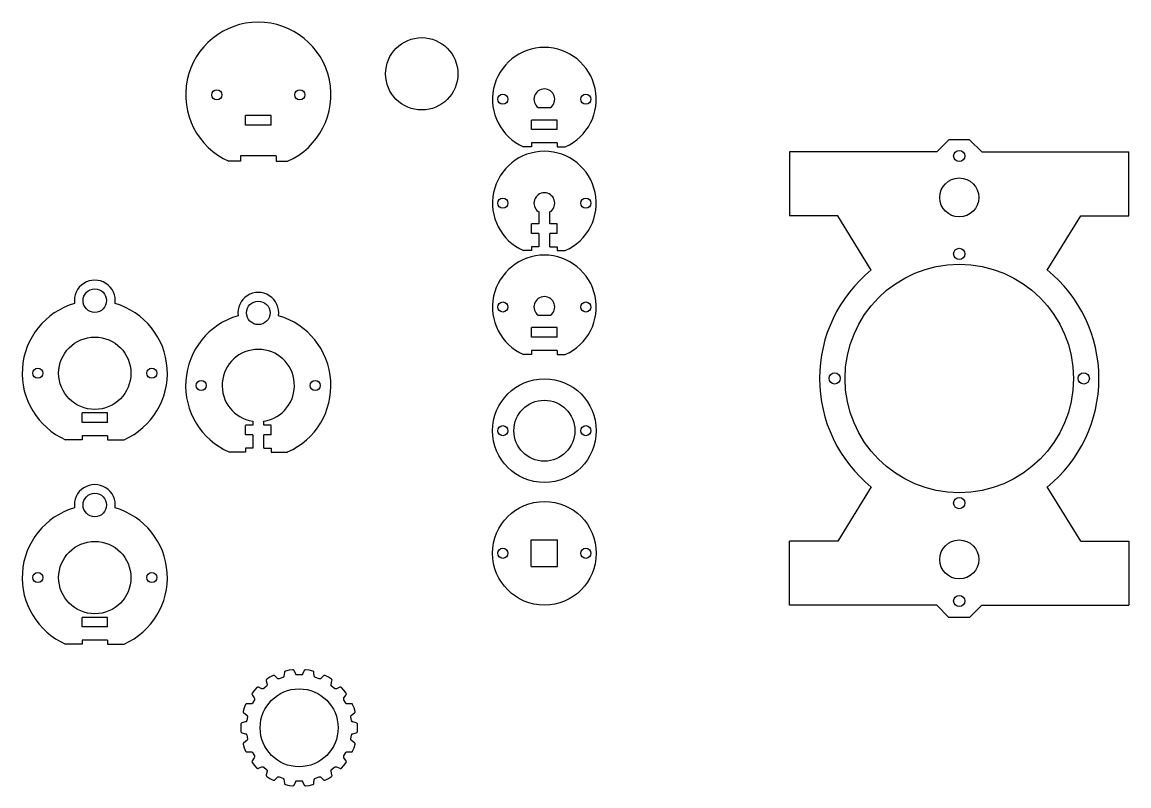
# Model space of a CAD drawing. Header units: inches. Extents: x -7.3 to 10.7, y -3.3 to 5.6.
# Drawn here: x -7.32 to 3.24, y -1.72 to 5.56 of the extents above; entities that cross this region are included whole.
import ezdxf

# ---------------------------------------------------------------- set-up
doc = ezdxf.new("R2010")
doc.units = ezdxf.units.IN
doc.header["$MEASUREMENT"] = 0
doc.layers.get('0').update_dxf_attribs({"lineweight": 25, "true_color": 0xffffff})

# ---------------------------------------------------------------- blocks, each defined once
blk = doc.blocks.new('idler')
for p, q in [((-3.6, 13.57), (-3.71, 12.65)), ((-3.57, 13.68), (-3.6, 13.57)), ((-3.52, 13.77), (-3.57, 13.68)), ((-3.43, 13.85), (-3.52, 13.77)), ((-3.37, 13.89), (-3.43, 13.85)), ((-2.48, 14.08), (-3.37, 13.89)), ((-1.58, 14.2), (-2.48, 14.08)), ((-1.51, 14.19), (-1.58, 14.2)), ((-1.41, 14.15), (-1.51, 14.19)), ((-1.32, 14.08), (-1.41, 14.15)), ((-1.26, 13.99), (-1.32, 14.08)), ((-0.85, 13.16), (-1.26, 13.99)), ((1.26, 13.99), (0.85, 13.16)), ((1.32, 14.08), (1.26, 13.99)), ((1.41, 14.15), (1.32, 14.08)), ((1.51, 14.19), (1.41, 14.15)), ((1.58, 14.2), (1.51, 14.19)), ((2.48, 14.08), (1.58, 14.2)), ((3.37, 13.89), (2.48, 14.08)), ((3.43, 13.85), (3.37, 13.89)), ((3.52, 13.77), (3.43, 13.85)), ((3.57, 13.68), (3.52, 13.77)), ((3.6, 13.57), (3.57, 13.68)), ((3.71, 12.65), (3.6, 13.57)), ((-8.02, 11.74), (-8.04, 11.63)), ((-8.04, 11.63), (-8.03, 11.52)), ((-8.03, 11.52), (-7.81, 10.62)), ((-7.96, 11.84), (-8.02, 11.74)), ((-7.92, 11.89), (-7.96, 11.84)), ((-7.15, 12.38), (-7.92, 11.89)), ((-6.34, 12.8), (-7.15, 12.38)), ((-6.27, 12.82), (-6.34, 12.8)), ((-6.16, 12.81), (-6.27, 12.82)), ((-6.06, 12.78), (-6.16, 12.81)), ((-5.97, 12.71), (-6.06, 12.78)), ((-5.29, 12.07), (-5.97, 12.71)), ((-5.2, 12.01), (-5.29, 12.07)), ((-5.1, 11.97), (-5.2, 12.01)), ((-4.99, 11.97), (-5.1, 11.97)), ((-4.87, 11.99), (-4.99, 11.97)), ((-3.98, 12.32), (-4.87, 11.99)), ((-3.87, 12.37), (-3.98, 12.32)), ((-3.79, 12.45), (-3.87, 12.37)), ((-3.73, 12.54), (-3.79, 12.45)), ((-3.71, 12.65), (-3.73, 12.54)), ((-0.78, 13.07), (-0.85, 13.16)), ((-0.7, 13), (-0.78, 13.07)), ((-0.59, 12.95), (-0.7, 13)), ((-0.48, 12.94), (-0.59, 12.95)), ((0.48, 12.94), (-0.48, 12.94)), ((0.59, 12.95), (0.48, 12.94)), ((0.7, 13), (0.59, 12.95)), ((0.78, 13.07), (0.7, 13)), ((0.85, 13.16), (0.78, 13.07)), ((3.73, 12.54), (3.71, 12.65)), ((3.79, 12.45), (3.73, 12.54)), ((3.87, 12.37), (3.79, 12.45)), ((3.98, 12.32), (3.87, 12.37)), ((4.87, 11.99), (3.98, 12.32)), ((4.99, 11.97), (4.87, 11.99)), ((5.1, 11.97), (4.99, 11.97)), ((5.2, 12.01), (5.1, 11.97)), ((5.29, 12.07), (5.2, 12.01)), ((5.97, 12.71), (5.29, 12.07)), ((6.06, 12.78), (5.97, 12.71)), ((6.16, 12.81), (6.06, 12.78)), ((6.27, 12.82), (6.16, 12.81)), ((6.34, 12.8), (6.27, 12.82)), ((7.15, 12.38), (6.34, 12.8)), ((7.92, 11.89), (7.15, 12.38)), ((7.81, 10.62), (8.03, 11.52)), ((7.96, 11.84), (7.92, 11.89)), ((8.02, 11.74), (7.96, 11.84)), ((8.04, 11.63), (8.02, 11.74)), ((8.03, 11.52), (8.04, 11.63)), ((-11.53, 8.4), (-11.55, 8.29)), ((-11.55, 8.29), (-11.53, 8.18)), ((-11.51, 8.47), (-11.53, 8.4)), ((-11.53, 8.18), (-11.48, 8.08)), ((-10.95, 9.19), (-11.51, 8.47)), ((-10.34, 9.86), (-10.95, 9.19)), ((-10.28, 9.9), (-10.34, 9.86)), ((-10.17, 9.93), (-10.28, 9.9)), ((-10.06, 9.93), (-10.17, 9.93)), ((-9.95, 9.91), (-10.06, 9.93)), ((-9.1, 9.54), (-9.95, 9.91)), ((-9, 9.51), (-9.1, 9.54)), ((-8.89, 9.51), (-9, 9.51)), ((-8.78, 9.54), (-8.89, 9.51)), ((-8.68, 9.6), (-8.78, 9.54)), ((-7.95, 10.22), (-8.68, 9.6)), ((-7.87, 10.3), (-7.95, 10.22)), ((-7.82, 10.4), (-7.87, 10.3)), ((-7.8, 10.51), (-7.82, 10.4)), ((-7.81, 10.62), (-7.8, 10.51)), ((7.8, 10.51), (7.81, 10.62)), ((7.82, 10.4), (7.8, 10.51)), ((7.87, 10.3), (7.82, 10.4)), ((7.95, 10.22), (7.87, 10.3)), ((8.68, 9.6), (7.95, 10.22)), ((8.78, 9.54), (8.68, 9.6)), ((8.89, 9.51), (8.78, 9.54)), ((9, 9.51), (8.89, 9.51)), ((9.1, 9.54), (9, 9.51)), ((9.95, 9.91), (9.1, 9.54)), ((10.06, 9.93), (9.95, 9.91)), ((10.17, 9.93), (10.06, 9.93)), ((10.28, 9.9), (10.17, 9.93)), ((10.34, 9.86), (10.28, 9.9)), ((10.95, 9.19), (10.34, 9.86)), ((11.51, 8.47), (10.95, 9.19)), ((11.48, 8.08), (11.53, 8.18)), ((11.53, 8.4), (11.51, 8.47)), ((11.55, 8.29), (11.53, 8.4)), ((11.53, 8.18), (11.55, 8.29)), ((-13.09, 5.73), (-13.44, 4.89)), ((-13.05, 5.79), (-13.09, 5.73)), ((-12.96, 5.85), (-13.05, 5.79)), ((-12.85, 5.89), (-12.96, 5.85)), ((-12.74, 5.9), (-12.85, 5.89)), ((-11.82, 5.85), (-12.74, 5.9)), ((-11.71, 5.86), (-11.82, 5.85)), ((-11.6, 5.9), (-11.71, 5.86)), ((-11.51, 5.96), (-11.6, 5.9)), ((-11.44, 6.05), (-11.51, 5.96)), ((-11.48, 8.08), (-10.97, 7.31)), ((-10.96, 6.88), (-11.44, 6.05)), ((-10.97, 7.31), (-10.92, 7.21)), ((-10.92, 6.99), (-10.96, 6.88)), ((-10.92, 7.21), (-10.91, 7.1)), ((-10.91, 7.1), (-10.92, 6.99)), ((10.91, 7.1), (10.92, 7.21)), ((10.92, 6.99), (10.91, 7.1)), ((10.92, 7.21), (10.97, 7.31)), ((10.96, 6.88), (10.92, 6.99)), ((11.44, 6.05), (10.96, 6.88)), ((10.97, 7.31), (11.48, 8.08)), ((11.51, 5.96), (11.44, 6.05)), ((11.6, 5.9), (11.51, 5.96)), ((11.71, 5.86), (11.6, 5.9)), ((11.82, 5.85), (11.71, 5.86)), ((12.74, 5.9), (11.82, 5.85)), ((12.85, 5.89), (12.74, 5.9)), ((12.96, 5.85), (12.85, 5.89)), ((13.05, 5.79), (12.96, 5.85)), ((13.09, 5.73), (13.05, 5.79)), ((13.44, 4.89), (13.09, 5.73)), ((-13.44, 4.89), (-13.71, 4.02)), ((-13.71, 4.02), (-13.71, 3.95)), ((-13.71, 3.95), (-13.69, 3.84)), ((-13.69, 3.84), (-13.63, 3.75)), ((-13.63, 3.75), (-13.56, 3.67)), ((-13.56, 3.67), (-12.81, 3.12)), ((-12.66, 2.72), (-12.82, 1.78)), ((-12.81, 3.12), (-12.73, 3.04)), ((-12.73, 3.04), (-12.68, 2.94)), ((-12.68, 2.94), (-12.65, 2.83)), ((-12.65, 2.83), (-12.66, 2.72)), ((12.65, 2.83), (12.68, 2.94)), ((12.66, 2.72), (12.65, 2.83)), ((12.82, 1.78), (12.66, 2.72)), ((12.68, 2.94), (12.73, 3.04)), ((12.73, 3.04), (12.81, 3.12)), ((12.81, 3.12), (13.56, 3.67)), ((13.71, 4.02), (13.44, 4.89)), ((13.56, 3.67), (13.63, 3.75)), ((13.63, 3.75), (13.69, 3.84)), ((13.69, 3.84), (13.71, 3.95)), ((13.71, 3.95), (13.71, 4.02)), ((-14.26, 0.91), (-14.3, 0)), ((-14.24, 0.98), (-14.26, 0.91)), ((-14.18, 1.07), (-14.24, 0.98)), ((-14.09, 1.14), (-14.18, 1.07)), ((-13.99, 1.19), (-14.09, 1.14)), ((-13.1, 1.45), (-13.99, 1.19)), ((-13, 1.5), (-13.1, 1.45)), ((-12.92, 1.57), (-13, 1.5)), ((-12.86, 1.67), (-12.92, 1.57)), ((-12.82, 1.78), (-12.86, 1.67)), ((12.86, 1.67), (12.82, 1.78)), ((12.92, 1.57), (12.86, 1.67)), ((13, 1.5), (12.92, 1.57)), ((13.1, 1.45), (13, 1.5)), ((13.99, 1.19), (13.1, 1.45)), ((14.09, 1.14), (13.99, 1.19)), ((14.18, 1.07), (14.09, 1.14)), ((14.24, 0.98), (14.18, 1.07)), ((14.26, 0.91), (14.24, 0.98)), ((14.3, 0), (14.26, 0.91)), ((-14.3, 0), (-14.26, -0.91)), ((-14.26, -0.91), (-14.24, -0.98)), ((-14.24, -0.98), (-14.18, -1.07)), ((-14.18, -1.07), (-14.09, -1.14)), ((-14.09, -1.14), (-13.99, -1.19)), ((-13.99, -1.19), (-13.1, -1.45)), ((-13.1, -1.45), (-13, -1.5)), ((-13, -1.5), (-12.92, -1.57)), ((-12.92, -1.57), (-12.86, -1.67)), ((-12.86, -1.67), (-12.82, -1.78)), ((-12.82, -1.78), (-12.66, -2.72)), ((12.66, -2.72), (12.82, -1.78)), ((12.82, -1.78), (12.86, -1.67)), ((12.86, -1.67), (12.92, -1.57)), ((12.92, -1.57), (13, -1.5)), ((13, -1.5), (13.1, -1.45)), ((13.1, -1.45), (13.99, -1.19)), ((13.99, -1.19), (14.09, -1.14)), ((14.09, -1.14), (14.18, -1.07)), ((14.18, -1.07), (14.24, -0.98)), ((14.24, -0.98), (14.26, -0.91)), ((14.26, -0.91), (14.3, 0)), ((-13.69, -3.84), (-13.71, -3.95)), ((-13.71, -3.95), (-13.71, -4.02)), ((-13.71, -4.02), (-13.44, -4.89)), ((-13.63, -3.75), (-13.69, -3.84)), ((-13.56, -3.67), (-13.63, -3.75)), ((-12.81, -3.12), (-13.56, -3.67)), ((-13.44, -4.89), (-13.09, -5.73)), ((-12.73, -3.04), (-12.81, -3.12)), ((-12.68, -2.94), (-12.73, -3.04)), ((-12.65, -2.83), (-12.68, -2.94)), ((-12.66, -2.72), (-12.65, -2.83)), ((12.65, -2.83), (12.66, -2.72)), ((12.68, -2.94), (12.65, -2.83)), ((12.73, -3.04), (12.68, -2.94)), ((12.81, -3.12), (12.73, -3.04)), ((13.56, -3.67), (12.81, -3.12)), ((13.09, -5.73), (13.44, -4.89)), ((13.44, -4.89), (13.71, -4.02)), ((13.63, -3.75), (13.56, -3.67)), ((13.69, -3.84), (13.63, -3.75)), ((13.71, -3.95), (13.69, -3.84)), ((13.71, -4.02), (13.71, -3.95)), ((-13.09, -5.73), (-13.05, -5.79)), ((-13.05, -5.79), (-12.96, -5.85)), ((-12.96, -5.85), (-12.85, -5.89)), ((-12.85, -5.89), (-12.74, -5.9)), ((-12.74, -5.9), (-11.82, -5.85)), ((-11.82, -5.85), (-11.71, -5.86)), ((-11.71, -5.86), (-11.6, -5.9)), ((-11.6, -5.9), (-11.51, -5.96)), ((-11.48, -8.08), (-11.53, -8.18)), ((-11.51, -5.96), (-11.44, -6.05)), ((-10.97, -7.31), (-11.48, -8.08)), ((-11.44, -6.05), (-10.96, -6.88)), ((-10.92, -7.21), (-10.97, -7.31)), ((-10.96, -6.88), (-10.92, -6.99)), ((-10.92, -6.99), (-10.91, -7.1)), ((-10.91, -7.1), (-10.92, -7.21)), ((10.91, -7.1), (10.92, -6.99)), ((10.92, -7.21), (10.91, -7.1)), ((10.92, -6.99), (10.96, -6.88)), ((10.97, -7.31), (10.92, -7.21)), ((10.96, -6.88), (11.44, -6.05)), ((11.48, -8.08), (10.97, -7.31)), ((11.44, -6.05), (11.51, -5.96)), ((11.53, -8.18), (11.48, -8.08)), ((11.51, -5.96), (11.6, -5.9)), ((11.6, -5.9), (11.71, -5.86)), ((11.71, -5.86), (11.82, -5.85)), ((11.82, -5.85), (12.74, -5.9)), ((12.74, -5.9), (12.85, -5.89)), ((12.85, -5.89), (12.96, -5.85)), ((12.96, -5.85), (13.05, -5.79)), ((13.05, -5.79), (13.09, -5.73)), ((-11.53, -8.18), (-11.55, -8.29)), ((-11.55, -8.29), (-11.53, -8.4)), ((-11.53, -8.4), (-11.51, -8.47)), ((-11.51, -8.47), (-10.95, -9.19)), ((-10.95, -9.19), (-10.34, -9.86)), ((-10.34, -9.86), (-10.28, -9.9)), ((-10.28, -9.9), (-10.17, -9.93)), ((-10.17, -9.93), (-10.06, -9.93)), ((-10.06, -9.93), (-9.95, -9.91)), ((-9.95, -9.91), (-9.1, -9.54)), ((-9.1, -9.54), (-9, -9.51)), ((-9, -9.51), (-8.89, -9.51)), ((-8.89, -9.51), (-8.78, -9.54)), ((-8.78, -9.54), (-8.68, -9.6)), ((-8.68, -9.6), (-7.95, -10.22)), ((-7.81, -10.62), (-8.03, -11.52)), ((-7.95, -10.22), (-7.87, -10.3)), ((-7.87, -10.3), (-7.82, -10.4)), ((-7.82, -10.4), (-7.8, -10.51)), ((-7.8, -10.51), (-7.81, -10.62)), ((7.8, -10.51), (7.82, -10.4)), ((7.81, -10.62), (7.8, -10.51)), ((8.03, -11.52), (7.81, -10.62)), ((7.82, -10.4), (7.87, -10.3)), ((7.87, -10.3), (7.95, -10.22)), ((7.95, -10.22), (8.68, -9.6)), ((8.68, -9.6), (8.78, -9.54)), ((8.78, -9.54), (8.89, -9.51)), ((8.89, -9.51), (9, -9.51)), ((9, -9.51), (9.1, -9.54)), ((9.1, -9.54), (9.95, -9.91)), ((9.95, -9.91), (10.06, -9.93)), ((10.06, -9.93), (10.17, -9.93)), ((10.17, -9.93), (10.28, -9.9)), ((10.28, -9.9), (10.34, -9.86)), ((10.34, -9.86), (10.95, -9.19)), ((10.95, -9.19), (11.51, -8.47)), ((11.51, -8.47), (11.53, -8.4)), ((11.55, -8.29), (11.53, -8.18)), ((11.53, -8.4), (11.55, -8.29)), ((-8.03, -11.52), (-8.04, -11.63)), ((-8.04, -11.63), (-8.02, -11.74)), ((-8.02, -11.74), (-7.96, -11.84)), ((-7.96, -11.84), (-7.92, -11.9)), ((-7.92, -11.9), (-7.15, -12.38)), ((-7.15, -12.38), (-6.34, -12.8)), ((-6.34, -12.8), (-6.27, -12.82)), ((-6.27, -12.82), (-6.16, -12.81)), ((-6.16, -12.81), (-6.06, -12.78)), ((-6.06, -12.78), (-5.97, -12.71)), ((-5.97, -12.71), (-5.29, -12.07)), ((-5.29, -12.07), (-5.2, -12.01)), ((-5.2, -12.01), (-5.1, -11.97)), ((-5.1, -11.97), (-4.99, -11.97)), ((-4.99, -11.97), (-4.87, -11.99)), ((-4.87, -11.99), (-3.98, -12.32)), ((-3.98, -12.32), (-3.87, -12.37)), ((-3.87, -12.37), (-3.79, -12.45)), ((-3.79, -12.45), (-3.73, -12.54)), ((-3.73, -12.54), (-3.71, -12.65)), ((-3.71, -12.65), (-3.6, -13.57)), ((-1.26, -13.99), (-0.85, -13.16)), ((-0.85, -13.16), (-0.78, -13.07)), ((-0.78, -13.07), (-0.7, -13)), ((-0.7, -13), (-0.59, -12.95)), ((-0.59, -12.95), (-0.48, -12.94)), ((-0.48, -12.94), (0.48, -12.94)), ((0.48, -12.94), (0.59, -12.95)), ((0.59, -12.95), (0.7, -13)), ((0.7, -13), (0.78, -13.07)), ((0.78, -13.07), (0.85, -13.16)), ((0.85, -13.16), (1.26, -13.99)), ((3.6, -13.57), (3.71, -12.65)), ((3.71, -12.65), (3.73, -12.54)), ((3.73, -12.54), (3.79, -12.45)), ((3.79, -12.45), (3.87, -12.37)), ((3.87, -12.37), (3.98, -12.32)), ((3.98, -12.32), (4.87, -11.99)), ((4.87, -11.99), (4.99, -11.97)), ((4.99, -11.97), (5.1, -11.97)), ((5.1, -11.97), (5.2, -12.01)), ((5.2, -12.01), (5.29, -12.07)), ((5.29, -12.07), (5.97, -12.71)), ((5.97, -12.71), (6.06, -12.78)), ((6.06, -12.78), (6.16, -12.81)), ((6.16, -12.81), (6.27, -12.82)), ((6.27, -12.82), (6.34, -12.8)), ((6.34, -12.8), (7.15, -12.38)), ((7.15, -12.38), (7.92, -11.9)), ((7.92, -11.9), (7.96, -11.84)), ((7.96, -11.84), (8.02, -11.74)), ((8.02, -11.74), (8.04, -11.63)), ((8.04, -11.63), (8.03, -11.52)), ((-3.6, -13.57), (-3.57, -13.68)), ((-3.57, -13.68), (-3.52, -13.78)), ((-3.52, -13.78), (-3.43, -13.85)), ((-3.43, -13.85), (-3.37, -13.89)), ((-3.37, -13.89), (-2.48, -14.08)), ((-2.48, -14.08), (-1.58, -14.2)), ((-1.58, -14.2), (-1.51, -14.19)), ((-1.51, -14.19), (-1.41, -14.15)), ((-1.41, -14.15), (-1.32, -14.08)), ((-1.32, -14.08), (-1.26, -13.99)), ((1.26, -13.99), (1.32, -14.08)), ((1.32, -14.08), (1.41, -14.15)), ((1.41, -14.15), (1.51, -14.19)), ((1.51, -14.19), (1.58, -14.2)), ((1.58, -14.2), (2.48, -14.08)), ((2.48, -14.08), (3.37, -13.89)), ((3.37, -13.89), (3.43, -13.85)), ((3.43, -13.85), (3.52, -13.77)), ((3.52, -13.77), (3.57, -13.68)), ((3.57, -13.68), (3.6, -13.57))]:
    blk.add_line(p, q)
at = {"color": 3, "true_color": 0x00ff00}
blk.add_circle((0, 0), 9.53, dxfattribs=at)

msp = doc.modelspace()

# ---------------------------------------------------------------- linework, layer by layer
at = {"color": 3, "true_color": 0x00ff00}
for p, q in [((-4.948, 4.672), (-5.192, 4.672)), ((-5.192, 4.581), (-5.192, 4.672)), ((-4.948, 4.581), (-4.948, 4.671)), ((-2.399, 4.747), (-2.281, 4.747)), ((-4.948, 4.581), (-5.192, 4.581)), ((-2.218, 4.629), (-2.462, 4.629)), ((-2.462, 4.538), (-2.462, 4.629)), ((-2.218, 4.538), (-2.218, 4.629)), ((-2.218, 4.538), (-2.462, 4.538)), ((-2.393, 3.757), (-2.393, 3.639)), ((-2.287, 3.639), (-2.287, 3.757)), ((-2.393, 3.639), (-2.462, 3.639)), ((-2.462, 3.547), (-2.462, 3.638)), ((-2.218, 3.639), (-2.287, 3.639)), ((-2.218, 3.547), (-2.218, 3.638)), ((-2.393, 3.547), (-2.462, 3.547)), ((-2.393, 3.547), (-2.393, 3.42)), ((-2.218, 3.547), (-2.287, 3.547)), ((-2.287, 3.42), (-2.287, 3.547)), ((-2.399, 2.766), (-2.281, 2.766)), ((-2.218, 2.648), (-2.462, 2.648)), ((-2.462, 2.557), (-2.462, 2.648)), ((-2.218, 2.557), (-2.218, 2.648)), ((-2.218, 2.557), (-2.462, 2.557)), ((-6.508, 1.834), (-6.752, 1.834)), ((-6.752, 1.743), (-6.752, 1.834)), ((-6.508, 1.743), (-6.508, 1.834)), ((-6.508, 1.743), (-6.752, 1.743)), ((-5.123, 1.717), (-5.192, 1.717)), ((-5.192, 1.626), (-5.192, 1.716)), ((-5.123, 1.755), (-5.123, 1.717)), ((-5.017, 1.717), (-5.017, 1.755)), ((-4.948, 1.717), (-5.017, 1.717)), ((-4.948, 1.626), (-4.948, 1.716)), ((-5.123, 1.626), (-5.192, 1.626)), ((-5.123, 1.626), (-5.123, 1.499)), ((-4.948, 1.626), (-5.017, 1.626)), ((-5.017, 1.499), (-5.017, 1.626)), ((-5.192, 1.499), (-5.192, 1.461)), ((-5.123, 1.499), (-5.192, 1.499)), ((-5.017, 1.499), (-4.948, 1.499)), ((-4.948, 1.499), (-4.948, 1.461)), ((-5.192, 1.461), (-5.35, 1.461)), ((-4.948, 1.461), (-4.79, 1.461)), ((-2.466, 0.622), (-2.214, 0.622)), ((-2.466, 0.369), (-2.466, 0.622)), ((-2.214, 0.369), (-2.214, 0.622)), ((-2.466, 0.369), (-2.214, 0.369)), ((-6.508, -0.116), (-6.752, -0.116)), ((-6.752, -0.207), (-6.752, -0.116)), ((-6.508, -0.207), (-6.752, -0.207)), ((-6.508, -0.207), (-6.508, -0.116))]:
    msp.add_line(p, q, dxfattribs=at)
for p, q in [((1.404, 4.326), (1.52, 4.441)), ((1.718, 4.441), (1.52, 4.441)), ((1.833, 4.326), (1.718, 4.441)), ((-2.462, 4.373), (-2.54, 4.373)), ((-2.462, 4.411), (-2.462, 4.373)), ((-2.218, 4.411), (-2.462, 4.411)), ((-2.218, 4.411), (-2.218, 4.373)), ((-2.218, 4.373), (-2.14, 4.373)), ((-5.241, 4.235), (-5.35, 4.235)), ((-5.241, 4.287), (-5.241, 4.235)), ((-4.899, 4.287), (-5.241, 4.287)), ((-4.899, 4.287), (-4.899, 4.235)), ((-4.899, 4.235), (-4.79, 4.235)), ((0, 4.326), (0, 3.715)), ((1.404, 4.326), (0, 4.326)), ((1.833, 4.326), (3.237, 4.326)), ((3.237, 3.715), (3.237, 4.326)), ((0.46, 3.715), (0, 3.715)), ((0.78, 3.198), (0.46, 3.715)), ((2.458, 3.198), (2.778, 3.715)), ((2.778, 3.715), (3.237, 3.715)), ((-2.462, 3.383), (-2.54, 3.383)), ((-2.462, 3.42), (-2.462, 3.383)), ((-2.393, 3.42), (-2.462, 3.42)), ((-2.287, 3.42), (-2.218, 3.42)), ((-2.218, 3.42), (-2.218, 3.383)), ((-2.218, 3.383), (-2.14, 3.383)), ((-2.462, 2.429), (-2.462, 2.392)), ((-2.218, 2.429), (-2.462, 2.429)), ((-2.218, 2.429), (-2.218, 2.392)), ((-2.462, 2.392), (-2.54, 2.392)), ((-2.218, 2.392), (-2.14, 2.392)), ((-6.752, 1.616), (-6.752, 1.579)), ((-6.508, 1.616), (-6.752, 1.616)), ((-6.508, 1.616), (-6.508, 1.579)), ((-6.752, 1.579), (-6.91, 1.579)), ((-6.508, 1.579), (-6.35, 1.579)), ((0.78, 1.128), (0.46, 0.611)), ((2.778, 0.611), (2.458, 1.128)), ((0.46, 0.611), (0, 0.611)), ((0, 0), (0, 0.611)), ((2.778, 0.611), (3.237, 0.611)), ((3.237, 0.611), (3.237, 0)), ((1.404, 0), (0, 0)), ((1.404, 0), (1.52, -0.116)), ((1.833, 0), (1.718, -0.116)), ((1.833, 0), (3.238, 0)), ((1.718, -0.116), (1.52, -0.116)), ((-6.752, -0.371), (-6.91, -0.371)), ((-6.752, -0.334), (-6.752, -0.371)), ((-6.508, -0.334), (-6.752, -0.334)), ((-6.508, -0.334), (-6.508, -0.371)), ((-6.508, -0.371), (-6.35, -0.371))]:
    msp.add_line(p, q)
for centre, radius in [((-3.51, 5.07), 0.345), ((-2.34, 1.665), 0.495), ((-2.34, 0.495), 0.495)]:
    msp.add_circle(centre, radius)
for centre, radius in [((-5.466, 4.87), 0.0481), ((-4.674, 4.87), 0.0481), ((-2.736, 4.827), 0.0481), ((-1.944, 4.827), 0.0481), ((1.619, 4.286), 0.0534), ((1.619, 3.89), 0.186), ((-2.736, 3.836), 0.0481), ((-1.944, 3.836), 0.0481), ((1.619, 3.352), 0.0534), ((1.619, 2.163), 1.09), ((-6.63, 2.906), 0.112), ((-5.07, 2.789), 0.112), ((-2.736, 2.845), 0.0481), ((-1.944, 2.845), 0.0481), ((-6.63, 2.213), 0.345), ((-7.174, 2.213), 0.0481), ((-6.086, 2.213), 0.0481), ((-5.614, 2.096), 0.0481), ((-4.526, 2.096), 0.0481), ((0.43, 2.163), 0.0534), ((2.807, 2.163), 0.0534), ((-2.34, 1.665), 0.291), ((-2.736, 1.665), 0.0481), ((-1.944, 1.665), 0.0481), ((-6.63, 0.956), 0.112), ((1.619, 0.974), 0.0534), ((-6.63, 0.263), 0.345), ((-2.736, 0.495), 0.0481), ((-1.944, 0.495), 0.0481), ((1.619, 0.436), 0.186), ((-7.174, 0.263), 0.0481), ((-6.086, 0.263), 0.0481), ((1.619, 0.04), 0.0534)]:
    msp.add_circle(centre, radius, dxfattribs=at)
for centre, radius, start, end in [((-5.07, 4.87), 0.693, 293.7857, 246.2143), ((-2.34, 4.827), 0.495, 293.7857, 246.2143), ((-2.34, 3.836), 0.495, 293.7857, 246.2143), ((-2.34, 2.845), 0.495, 293.7857, 246.2143), ((1.619, 2.163), 1.333, 129.0199, 230.9811), ((1.619, 2.163), 1.333, 309.019, 50.9805), ((-6.63, 2.906), 0.195, 351.917, 188.083), ((-5.07, 2.789), 0.195, 351.917, 188.083), ((-6.63, 2.213), 0.693, 106.166, 246.2143), ((-6.63, 2.213), 0.693, 293.7857, 73.834), ((-5.07, 2.096), 0.693, 106.166, 246.2143), ((-5.07, 2.096), 0.693, 293.7857, 73.834), ((-6.63, 0.956), 0.195, 351.917, 188.083), ((-6.63, 0.263), 0.693, 106.166, 246.2143), ((-6.63, 0.263), 0.693, 293.7857, 73.834)]:
    msp.add_arc(centre, radius, start, end)
for centre, radius, start, end in [((-2.34, 4.827), 0.0991, 306.8699, 233.1301), ((-2.34, 3.836), 0.0991, 306.8699, 233.1301), ((-2.34, 2.845), 0.0991, 306.8699, 233.1301), ((-5.07, 2.096), 0.345, 278.8956, 261.1044)]:
    msp.add_arc(centre, radius, start, end, dxfattribs=at)

# ---------------------------------------------------------------- block references
at = {"xscale": 0.039, "yscale": 0.039}
msp.add_blockref('idler', (-4.68, -1.17), dxfattribs=at)

doc.saveas('drawing.dxf')
